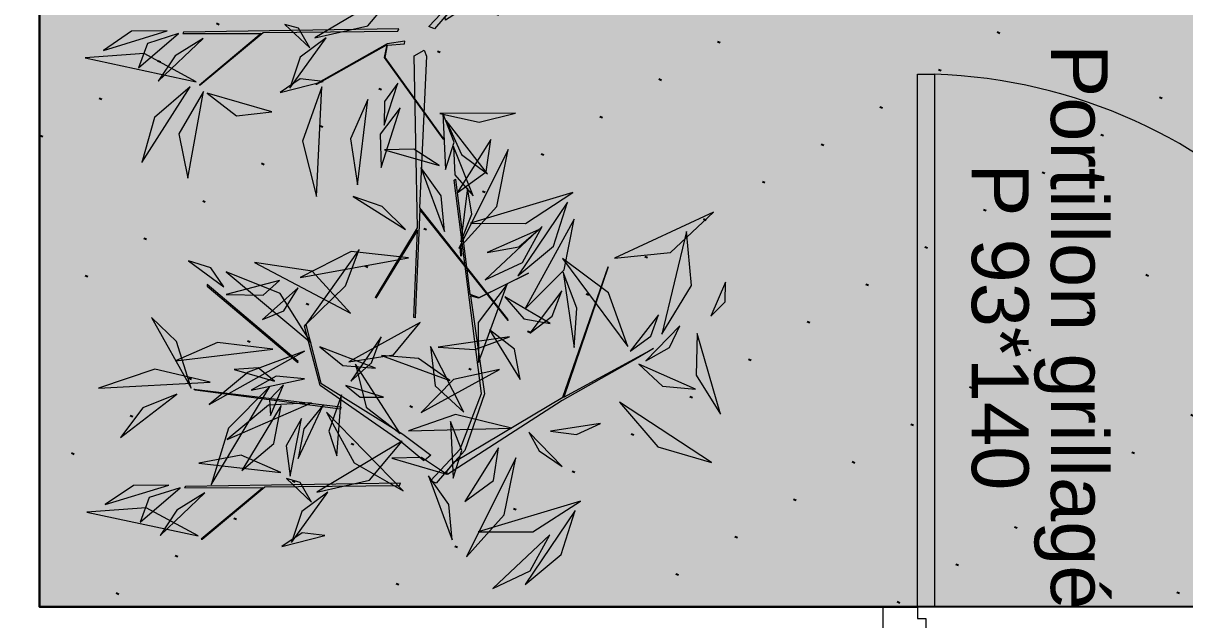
# Model space of a CAD drawing. Header units: millimetres. Extents: x 522027 to 600964, y -380282 to -298602.
# Drawn here: x 572476 to 574518, y -354175 to -353126 of the extents above; entities that cross this region are included whole.
import ezdxf

# ---------------------------------------------------------------- set-up
doc = ezdxf.new("R2010")
doc.units = ezdxf.units.MM
doc.layers.add('3-BAT C-Niveau -2', color=7, linetype='Continuous')
doc.styles.add('Arial', font='arial.ttf')

# ---------------------------------------------------------------- blocks, each defined once
blk = doc.blocks.new('Groupe-85-1')
at = {"color": 253, "linetype": 'Continuous', "lineweight": 5, "true_color": 0xa0a0a4, "flags": 128}
for points in [[(15925.42, -47456.7), (15929.5, -47450.28), (15931.37, -47439.97), (15919.68, -47404.02), (15919.85, -47403.82), (15926.14, -47423.18), (15927.85, -47423.44), (15935.59, -47417.65), (15927.77, -47423.61), (15926.26, -47423.47), (15931.9, -47439.92), (15930.37, -47450.34), (15929.01, -47452.58), (15945.52, -47437.93), (15949.1, -47413.94), (15945.72, -47437.92), (15959.59, -47426.55), (15957.2, -47428.68), (15945.53, -47438.56), (15928.13, -47455.07), (15927.93, -47454.57), (15929.01, -47452.58), (15926.48, -47456.92)], [(15921.76, -47460), (15918.82, -47461.04), (15907.77, -47470.34), (15907.95, -47470.31), (15918.79, -47461.22), (15918.71, -47463.53), (15931.53, -47475.64), (15931.79, -47475.68), (15918.89, -47463.45), (15918.92, -47461.27), (15921.78, -47460.47)], [(15948.76, -47504.89), (15929.85, -47488.59), (15932.61, -47507.45), (15932.37, -47507.44), (15930.11, -47492.24), (15925.16, -47505.38), (15925.07, -47505.22), (15930.04, -47491.82), (15923.83, -47462.22), (15925.42, -47460.93), (15925.99, -47461.9), (15929.74, -47488.3), (15948.58, -47504.7)], [(15940.58, -47535.1), (15944.66, -47528.68), (15946.53, -47518.37), (15934.84, -47482.42), (15935.01, -47482.22), (15941.3, -47501.59), (15943.01, -47501.84), (15950.75, -47496.05), (15942.92, -47502.01), (15941.42, -47501.87), (15947.06, -47518.32), (15945.53, -47528.74), (15944.17, -47530.98), (15960.68, -47516.33), (15964.26, -47492.34), (15960.88, -47516.32), (15974.75, -47504.95), (15972.36, -47507.08), (15960.69, -47516.96), (15943.29, -47533.47), (15943.09, -47532.97), (15944.17, -47530.98), (15941.64, -47535.32)], [(15913.79, -47519), (15913.79, -47518.81), (15895.57, -47508.52), (15895.61, -47508.79)], [(15896.96, -47527.16), (15896.73, -47527.04), (15922.69, -47525.29), (15922.68, -47525.67)]]:
    blk.add_lwpolyline(points, close=True, dxfattribs=at)
for points in [[(15883.25, -47465.91), (15896.7, -47463.38), (15887.72, -47474.32), (15887.86, -47474.27), (15897.01, -47463.16), (15920.21, -47458.51), (15920.33, -47458.07), (15883.26, -47465.69), (15883.15, -47465.93), (15883.22, -47465.92)], [(15938.77, -47531.88), (15933.95, -47529.2), (15918.38, -47522.26), (15913.78, -47512.52), (15913.95, -47512.17), (15918.44, -47521.86), (15934.3, -47527.96), (15939.78, -47530.69), (15938.87, -47531.83)], [(15898.41, -47544.31), (15911.86, -47541.78), (15902.88, -47552.72), (15903.02, -47552.67), (15912.17, -47541.56), (15935.37, -47536.91), (15935.49, -47536.47), (15898.42, -47544.09), (15898.3, -47544.33), (15898.38, -47544.32)]]:
    blk.add_lwpolyline(points, dxfattribs=at)
at = {"color": 253, "linetype": 'Continuous', "lineweight": 5, "true_color": 0xa0a0a4}
for points in [[(15906.14, -47462.39, -178.9), (15914.86, -47458.57, -176.01), (15919.24, -47450.78, -172.29), (15919.24, -47450.78, -172.29), (15906.14, -47462.39, -178.9)], [(15906.14, -47462.39, -178.9), (15914.86, -47458.57, -176.01), (15919.24, -47450.78, -172.29), (15919.24, -47450.78, -172.29), (15906.14, -47462.39, -178.9)], [(15905.58, -47464.27, -177.75), (15902.96, -47461.27, -175.38), (15900.47, -47461.04, -172.12), (15900.47, -47461.04, -172.12), (15905.58, -47464.27, -177.75)], [(15908.05, -47462.03, -207.06), (15904.22, -47466.2, -208.24), (15903.43, -47471.92, -209.24), (15903.43, -47471.92, -209.24), (15908.05, -47462.03, -207.06)], [(15880.36, -47466.01, -174.84), (15874.25, -47467.23, -175.45), (15869.99, -47471.46, -176.76), (15869.99, -47471.46, -176.76), (15880.36, -47466.01, -174.84)], [(15882.43, -47466.11, -174.58), (15877.38, -47468.82, -172.2), (15876.62, -47473.33, -168.43), (15876.62, -47473.33, -168.43), (15882.43, -47466.11, -174.58)], [(15886.84, -47466.17, -186.97), (15882.59, -47470.07, -187.38), (15880.48, -47474.99, -185.5), (15880.48, -47474.99, -185.5), (15886.84, -47466.17, -186.97)], [(15921.94, -47467.5, -197.01), (15920.22, -47471.12, -196.39), (15920.97, -47475.18, -196.61), (15920.97, -47475.18, -196.61), (15921.94, -47467.5, -197.01)], [(15887.07, -47473.83, -186.41), (15877.16, -47470.66, -187.61), (15867.09, -47473.35, -186.97), (15867.09, -47473.35, -186.97), (15887.07, -47473.83, -186.41)], [(15908.98, -47469.62, -179.83), (15904.94, -47469.92, -178.67), (15901.89, -47472.93, -177.99), (15901.89, -47472.93, -177.99), (15908.98, -47469.62, -179.83)], [(15908.91, -47470.61, -179.52), (15907.38, -47480.61, -178.73), (15911.61, -47489.74, -177.91), (15911.61, -47489.74, -177.91), (15908.91, -47470.61, -179.52)], [(15930.2, -47471.36, -183.78), (15937.24, -47471.55, -183.14), (15943.27, -47468.83, -184.94), (15943.27, -47468.83, -184.94), (15930.2, -47471.36, -183.78)], [(15917.3, -47471.28, -247.3), (15915.56, -47478.67, -244.69), (15918.31, -47486.39, -243.35), (15918.31, -47486.39, -243.35), (15917.3, -47471.28, -247.3)], [(15917.3, -47471.28, -247.3), (15915.56, -47478.67, -244.69), (15918.31, -47486.39, -243.35), (15918.31, -47486.39, -243.35), (15917.3, -47471.28, -247.3)], [(15923.12, -47471.7, -186.16), (15920.55, -47476.87, -185.75), (15921.83, -47482.59, -185.13), (15921.83, -47482.59, -185.13), (15923.12, -47471.7, -186.16)], [(15933, -47480.85, -183.73), (15933.58, -47475.85, -181.29), (15930.7, -47471.2, -179.52), (15930.7, -47471.2, -179.52), (15933, -47480.85, -183.73)], [(15931.49, -47472.36, -176.88), (15935.29, -47477.72, -176.9), (15940.37, -47480.21, -174.04), (15940.37, -47480.21, -174.04), (15931.49, -47472.36, -176.88)], [(15935.76, -47484.52, -194.21), (15940.07, -47479.93, -192.81), (15939.85, -47474.18, -190.06), (15939.85, -47474.18, -190.06), (15935.76, -47484.52, -194.21)], [(15935.76, -47484.52, -194.21), (15940.07, -47479.93, -192.81), (15939.85, -47474.18, -190.06), (15939.85, -47474.18, -190.06), (15935.76, -47484.52, -194.21)], [(15886.18, -47474.93, -186.4), (15881.02, -47481.39, -186.75), (15880.28, -47489.6, -187), (15880.28, -47489.6, -187), (15886.18, -47474.93, -186.4)], [(15888.64, -47475.31, -182.25), (15885.77, -47483.42, -178.08), (15888.77, -47490.77, -173.29), (15888.77, -47490.77, -173.29), (15888.64, -47475.31, -182.25)], [(15889.34, -47475.46, -181.99), (15895.11, -47478.39, -181.12), (15901.09, -47476.58, -179.03), (15901.09, -47476.58, -179.03), (15889.34, -47475.46, -181.99)], [(15933.62, -47476.64, -161.32), (15934.77, -47481.44, -161.24), (15938.63, -47484.51, -160.95), (15938.63, -47484.51, -160.95), (15933.62, -47476.64, -161.32)], [(15937.88, -47494.04, -206.43), (15943.04, -47485.56, -204.4), (15943.18, -47475.31, -204.36), (15943.18, -47475.31, -204.36), (15937.88, -47494.04, -206.43)], [(15937.88, -47494.04, -206.43), (15943.04, -47485.56, -204.4), (15943.18, -47475.31, -204.36), (15943.18, -47475.31, -204.36), (15937.88, -47494.04, -206.43)], [(15931.75, -47480.38, -183.47), (15926.88, -47478.36, -183.7), (15921.78, -47479.44, -184.07), (15921.78, -47479.44, -184.07), (15931.75, -47480.38, -183.47)], [(15931.75, -47480.38, -183.47), (15926.88, -47478.36, -183.7), (15921.78, -47479.44, -184.07), (15921.78, -47479.44, -184.07), (15931.75, -47480.38, -183.47)], [(15939.07, -47489.31, -194.97), (15948.55, -47487.56, -192.57), (15955.77, -47480.67, -191.31), (15955.77, -47480.67, -191.31), (15939.07, -47489.31, -194.97)], [(15965.08, -47490.65, -215.07), (15974.57, -47487.8, -213.8), (15980.7, -47479.45, -214.42), (15980.7, -47479.45, -214.42), (15965.08, -47490.65, -215.07)], [(15934.86, -47491.56, -199.98), (15933.12, -47485.55, -200.36), (15928.68, -47481.3, -199.46), (15928.68, -47481.3, -199.46), (15934.86, -47491.56, -199.98)], [(15948.95, -47496.87, -201.48), (15954.17, -47490.54, -202.35), (15955.14, -47482.49, -201.76), (15955.14, -47482.49, -201.76), (15948.95, -47496.87, -201.48)], [(15937.98, -47492.83, -223.21), (15939.02, -47487.72, -222.61), (15937.42, -47483.31, -220.88), (15937.42, -47483.31, -220.88), (15937.98, -47492.83, -223.21)], [(15937.98, -47492.83, -223.21), (15939.02, -47487.72, -222.61), (15937.42, -47483.31, -220.88), (15937.42, -47483.31, -220.88), (15937.98, -47492.83, -223.21)], [(15975.76, -47502.19, -228.35), (15979.31, -47492.84, -229.1), (15976.66, -47483.66, -232.12), (15976.66, -47483.66, -232.12), (15975.76, -47502.19, -228.35)], [(15951.28, -47502.4, -207.25), (15956.79, -47494.28, -205.29), (15956.85, -47485.21, -201.98), (15956.85, -47485.21, -201.98), (15951.28, -47502.4, -207.25)], [(15928.03, -47492.55, -228.81), (15923.25, -47489.29, -229.15), (15917.92, -47488.55, -227.32), (15917.92, -47488.55, -227.32), (15928.03, -47492.55, -228.81)], [(15942.89, -47493.83, -210.84), (15948.2, -47491.81, -209.98), (15951.04, -47488.23, -207.2), (15951.04, -47488.23, -207.2), (15942.89, -47493.83, -210.84)], [(15943.45, -47498.62, -207.16), (15949.32, -47494.37, -205.48), (15951.57, -47487.53, -203.83), (15951.57, -47487.53, -203.83), (15943.45, -47498.62, -207.16)], [(15943.45, -47498.62, -207.16), (15949.32, -47494.37, -205.48), (15951.57, -47487.53, -203.83), (15951.57, -47487.53, -203.83), (15943.45, -47498.62, -207.16)], [(15983.62, -47497.52, -211.21), (15985.65, -47494.55, -209.03), (15985.03, -47491.17, -206.71), (15985.03, -47491.17, -206.71), (15983.62, -47497.52, -211.21)], [(15983.62, -47497.52, -211.21), (15985.65, -47494.55, -209.03), (15985.03, -47491.17, -206.71), (15985.03, -47491.17, -206.71), (15983.62, -47497.52, -211.21)], [(15970.3, -47505.46, -228.97), (15965.19, -47496.81, -227.8), (15956.12, -47492.4, -227.09), (15956.12, -47492.4, -227.09), (15970.3, -47505.46, -228.97)], [(15938.41, -47495.27, -203.84), (15938.63, -47495.17, -203.87), (15938.16, -47493.49, -202.04), (15937.95, -47493.59, -202.02), (15938.41, -47495.27, -203.84)], [(15961.05, -47507.37, -196.26), (15960.24, -47500.51, -195.05), (15956.69, -47494.7, -196.39), (15956.69, -47494.7, -196.39), (15961.05, -47507.37, -196.26)], [(15929.5, -47497.3, -225.36), (15919.39, -47498.07, -224.7), (15911.43, -47504.25, -224), (15911.43, -47504.25, -224), (15929.5, -47497.3, -225.36)], [(15913.95, -47512.17, -197.23), (15919.52, -47504.22, -194.28), (15920.7, -47497.47, -188.42), (15920.7, -47497.47, -188.42), (15913.95, -47512.17, -197.23)], [(15947.4, -47498.64, -188.89), (15943.64, -47506.19, -185.79), (15945.03, -47513.13, -181.22), (15945.03, -47513.13, -181.22), (15947.4, -47498.64, -188.89)], [(15952.9, -47506.35, -195.33), (15956.24, -47502.7, -195.1), (15957.06, -47497.97, -194.26), (15957.06, -47497.97, -194.26), (15952.9, -47506.35, -195.33)], [(15970.85, -47506.18, -229.3), (15973.9, -47502.95, -228.25), (15974.54, -47498.99, -226.49), (15974.54, -47498.99, -226.49), (15970.85, -47506.18, -229.3)], [(15947.41, -47500.87, -215.21), (15951.4, -47504.09, -213.09), (15956.13, -47504.03, -210.46), (15956.13, -47504.03, -210.46), (15947.41, -47500.87, -215.21)], [(15973.83, -47507.35, -232.75), (15977.53, -47504.24, -233.5), (15978.58, -47500.17, -235.42), (15978.58, -47500.17, -235.42), (15973.83, -47507.35, -232.75)], [(15981.84, -47500.94, -212.86), (15983, -47508.2, -209.91), (15988.48, -47514.09, -208.14), (15988.48, -47514.09, -208.14), (15981.84, -47500.94, -212.86)], [(15981.84, -47500.94, -212.86), (15983, -47508.2, -209.91), (15988.48, -47514.09, -208.14), (15988.48, -47514.09, -208.14), (15981.84, -47500.94, -212.86)], [(15921.3, -47508.79, -220.85), (15913.3, -47502.74, -221.31), (15903.05, -47503.15, -222.56), (15903.05, -47503.15, -222.56), (15921.3, -47508.79, -220.85)], [(15898.54, -47508.39, -211.6), (15895.69, -47505.53, -211.07), (15891.59, -47505, -211.1), (15891.59, -47505, -211.1), (15898.54, -47508.39, -211.6)], [(15899.19, -47509.62, -202.5), (15905.58, -47508.51, -200.11), (15907.96, -47505.43, -195.35), (15907.96, -47505.43, -195.35), (15899.19, -47509.62, -202.5)], [(15915.44, -47515.16, -220.09), (15908.48, -47507.66, -220.53), (15898.44, -47505.68, -219.34), (15898.44, -47505.68, -219.34), (15915.44, -47515.16, -220.09)], [(15906.28, -47512.76, -218.46), (15909.71, -47510.57, -216.39), (15911.38, -47506.11, -215.43), (15911.38, -47506.11, -215.43), (15906.28, -47512.76, -218.46)], [(15952.77, -47514.65, -184.69), (15950.79, -47509.61, -183.17), (15945.84, -47507.11, -181.63), (15945.84, -47507.11, -181.63), (15952.77, -47514.65, -184.69)], [(15922.56, -47517.22, -210.57), (15930.09, -47514.54, -206.9), (15933.6, -47508.12, -202.54), (15933.6, -47508.12, -202.54), (15922.56, -47517.22, -210.57)], [(15937.53, -47511.8, -200.44), (15943.93, -47511.01, -199.26), (15949.5, -47507.69, -200.49), (15949.5, -47507.69, -200.49), (15937.53, -47511.8, -200.44)], [(15972.74, -47508.18, -232.48), (15977.59, -47511.18, -232.45), (15983.35, -47510.64, -231.83), (15983.35, -47510.64, -231.83), (15972.74, -47508.18, -232.48)], [(15923.54, -47520.51, -202.12), (15926.53, -47516.64, -201.54), (15927.33, -47511.84, -202.14), (15927.33, -47511.84, -202.14), (15923.54, -47520.51, -202.12)], [(15936.18, -47511.89, -200.73), (15938.28, -47518.55, -197.34), (15944.11, -47522.18, -193.77), (15944.11, -47522.18, -193.77), (15936.18, -47511.89, -200.73)], [(15936.18, -47511.89, -200.73), (15938.28, -47518.55, -197.34), (15944.11, -47522.18, -193.77), (15944.11, -47522.18, -193.77), (15936.18, -47511.89, -200.73)], [(15948.85, -47513.6, -205.3), (15941.25, -47516.84, -204.92), (15936.75, -47523.62, -203.9), (15936.75, -47523.62, -203.9), (15948.85, -47513.6, -205.3)], [(15917.07, -47515.58, -199.77), (15921.67, -47518.08, -197.57), (15927.37, -47517.43, -196.35), (15927.37, -47517.43, -196.35), (15917.07, -47515.58, -199.77)], [(15940.62, -47517.15, -185.42), (15934.48, -47514.36, -185.31), (15928.02, -47515.09, -184.01), (15928.02, -47515.09, -184.01), (15940.62, -47517.15, -185.42)], [(15970.67, -47515.34, -223.66), (15978.77, -47521.79, -222.36), (15988.53, -47522.73, -219.58), (15988.53, -47522.73, -219.58), (15970.67, -47515.34, -223.66)], [(15896.23, -47526.96, -214.21), (15892.17, -47519.34, -211.43), (15887.05, -47516.02, -206.15), (15887.05, -47516.02, -206.15), (15896.23, -47526.96, -214.21)], [(15909.06, -47517.53, -221.24), (15899.26, -47518.16, -218.96), (15892.59, -47522.74, -214.31), (15892.59, -47522.74, -214.31), (15909.06, -47517.53, -221.24)], [(15914.57, -47516.86, -210.1), (15905.55, -47522.31, -209.96), (15899.86, -47529.19, -205.95), (15899.86, -47529.19, -205.95), (15914.57, -47516.86, -210.1)], [(15923.79, -47517.45, -217.22), (15927.07, -47524.49, -219.34), (15933.82, -47527.94, -221.55), (15933.82, -47527.94, -221.55), (15923.79, -47517.45, -217.22)], [(15959.66, -47522.59, -172.05), (15964.29, -47522.31, -171.7), (15968.1, -47519.65, -172.02), (15968.1, -47519.65, -172.02), (15959.66, -47522.59, -172.05)], [(15959.66, -47522.59, -172.05), (15964.29, -47522.31, -171.7), (15968.1, -47519.65, -172.02), (15968.1, -47519.65, -172.02), (15959.66, -47522.59, -172.05)], [(15910.36, -47523.02, -213.12), (15907.1, -47521.22, -210.71), (15903.05, -47522.31, -208.62), (15903.05, -47522.31, -208.62), (15910.36, -47523.02, -213.12)], [(15910.36, -47523.02, -213.12), (15907.1, -47521.22, -210.71), (15903.05, -47522.31, -208.62), (15903.05, -47522.31, -208.62), (15910.36, -47523.02, -213.12)], [(15915.47, -47521.65, -207.72), (15910.51, -47522.1, -206.62), (15906.65, -47525.34, -205.86), (15906.65, -47525.34, -205.86), (15915.47, -47521.65, -207.72)], [(15922.85, -47521.42, -202.35), (15925.69, -47522.97, -200.21), (15929.73, -47522.21, -199.09), (15929.73, -47522.21, -199.09), (15922.85, -47521.42, -202.35)], [(15912.02, -47523.34, -212.09), (15910.13, -47526.36, -209.87), (15910.8, -47529.04, -207.1), (15910.8, -47529.04, -207.1), (15912.02, -47523.34, -212.09)], [(15912.02, -47523.34, -212.09), (15910.13, -47526.36, -209.87), (15910.8, -47529.04, -207.1), (15910.8, -47529.04, -207.1), (15912.02, -47523.34, -212.09)], [(15922.41, -47523.14, -198.87), (15921.39, -47529.89, -195.41), (15923.58, -47533.86, -190.33), (15923.58, -47533.86, -190.33), (15922.41, -47523.14, -198.87)], [(15952.84, -47523.38, -176.08), (15942.75, -47522.84, -174.79), (15935.17, -47527.2, -170.69), (15935.17, -47527.2, -170.69), (15952.84, -47523.38, -176.08)], [(15955.97, -47523.52, -171.59), (15958.4, -47526.4, -169.03), (15962.88, -47528.3, -167.96), (15962.88, -47528.3, -167.96), (15955.97, -47523.52, -171.59)], [(15899.3, -47525.29, -223.19), (15889.29, -47524.86, -225.59), (15880.19, -47530, -225.79), (15880.19, -47530, -225.79), (15899.3, -47525.29, -223.19)], [(15899.3, -47525.29, -223.19), (15889.29, -47524.86, -225.59), (15880.19, -47530, -225.79), (15880.19, -47530, -225.79), (15899.3, -47525.29, -223.19)], [(15909.72, -47524.09, -212.64), (15903.98, -47532.62, -211.07), (15902.81, -47542.97, -212.06), (15902.81, -47542.97, -212.06), (15909.72, -47524.09, -212.64)], [(15909.72, -47524.09, -212.64), (15903.98, -47532.62, -211.07), (15902.81, -47542.97, -212.06), (15902.81, -47542.97, -212.06), (15909.72, -47524.09, -212.64)], [(15917.48, -47525.55, -233.25), (15910.12, -47527.32, -238.65), (15904.1, -47534.62, -241.93), (15904.1, -47534.62, -241.93), (15917.48, -47525.55, -233.25)], [(15919.58, -47525.54, -204.62), (15917.02, -47530.27, -205.07), (15917.01, -47535.57, -204.23), (15917.01, -47535.57, -204.23), (15919.58, -47525.54, -204.62)], [(15944.4, -47533.89, -183.73), (15944.98, -47528.88, -181.29), (15942.09, -47524.24, -179.52), (15942.09, -47524.24, -179.52), (15944.4, -47533.89, -183.73)], [(15907.65, -47539.51, -189.87), (15912.27, -47533.8, -186.93), (15912.3, -47527.02, -183.27), (15912.3, -47527.02, -183.27), (15907.65, -47539.51, -189.87)], [(15920.39, -47526.63, -204.31), (15926.8, -47534.53, -204.16), (15936.17, -47537.77, -202.67), (15936.17, -47537.77, -202.67), (15920.39, -47526.63, -204.31)], [(15947.16, -47537.55, -194.21), (15951.47, -47532.97, -192.81), (15951.25, -47527.21, -190.06), (15951.25, -47527.21, -190.06), (15947.16, -47537.55, -194.21)], [(15947.16, -47537.55, -194.21), (15951.47, -47532.97, -192.81), (15951.25, -47527.21, -190.06), (15951.25, -47527.21, -190.06), (15947.16, -47537.55, -194.21)], [(15893.91, -47528.47, -215.73), (15888.48, -47531.9, -216.78), (15885.62, -47537.76, -215.22), (15885.62, -47537.76, -215.22), (15893.91, -47528.47, -215.73)], [(15893.91, -47528.47, -215.73), (15888.48, -47531.9, -216.78), (15885.62, -47537.76, -215.22), (15885.62, -47537.76, -215.22), (15893.91, -47528.47, -215.73)], [(15916.25, -47528.58, -229.03), (15914.53, -47533.79, -227.48), (15916.21, -47538.92, -225.66), (15916.21, -47538.92, -225.66), (15916.25, -47528.58, -229.03)], [(15921.3, -47540.79, -178.9), (15930.02, -47536.97, -176.01), (15934.4, -47529.19, -172.29), (15934.4, -47529.19, -172.29), (15921.3, -47540.79, -178.9)], [(15921.3, -47540.79, -178.9), (15930.02, -47536.97, -176.01), (15934.4, -47529.19, -172.29), (15934.4, -47529.19, -172.29), (15921.3, -47540.79, -178.9)], [(15949.28, -47547.07, -206.43), (15954.44, -47538.6, -204.4), (15954.58, -47528.34, -204.36), (15954.58, -47528.34, -204.36), (15949.28, -47547.07, -206.43)], [(15949.28, -47547.07, -206.43), (15954.44, -47538.6, -204.4), (15954.58, -47528.34, -204.36), (15954.58, -47528.34, -204.36), (15949.28, -47547.07, -206.43)], [(15943.15, -47533.41, -183.47), (15938.28, -47531.4, -183.7), (15933.17, -47532.48, -184.07), (15933.17, -47532.48, -184.07), (15943.15, -47533.41, -183.47)], [(15943.15, -47533.41, -183.47), (15938.28, -47531.4, -183.7), (15933.17, -47532.48, -184.07), (15933.17, -47532.48, -184.07), (15943.15, -47533.41, -183.47)], [(15950.47, -47542.34, -194.97), (15959.95, -47540.6, -192.57), (15967.16, -47533.7, -191.31), (15967.16, -47533.7, -191.31), (15950.47, -47542.34, -194.97)], [(15946.26, -47544.6, -199.98), (15944.52, -47538.58, -200.36), (15940.08, -47534.33, -199.46), (15940.08, -47534.33, -199.46), (15946.26, -47544.6, -199.98)], [(15960.35, -47549.9, -201.48), (15965.57, -47543.58, -202.35), (15966.53, -47535.52, -201.76), (15966.53, -47535.52, -201.76), (15960.35, -47549.9, -201.48)], [(15914.46, -47538.59, -200.41), (15907.05, -47536.9, -200.32), (15900.01, -47539.63, -200.54), (15900.01, -47539.63, -200.54), (15914.46, -47538.59, -200.41)], [(15920.74, -47542.67, -177.75), (15918.12, -47539.67, -175.38), (15915.63, -47539.44, -172.12), (15915.63, -47539.44, -172.12), (15920.74, -47542.67, -177.75)], [(15923.21, -47540.43, -207.06), (15919.38, -47544.6, -208.24), (15918.59, -47550.32, -209.24), (15918.59, -47550.32, -209.24), (15923.21, -47540.43, -207.06)], [(15954.85, -47551.66, -207.16), (15960.72, -47547.4, -205.48), (15962.97, -47540.56, -203.83), (15962.97, -47540.56, -203.83), (15954.85, -47551.66, -207.16)], [(15954.85, -47551.66, -207.16), (15960.72, -47547.4, -205.48), (15962.97, -47540.56, -203.83), (15962.97, -47540.56, -203.83), (15954.85, -47551.66, -207.16)], [(15895.52, -47544.41, -174.84), (15889.41, -47545.63, -175.45), (15885.15, -47549.86, -176.76), (15885.15, -47549.86, -176.76), (15895.52, -47544.41, -174.84)], [(15897.59, -47544.51, -174.58), (15892.54, -47547.22, -172.2), (15891.78, -47551.73, -168.43), (15891.78, -47551.73, -168.43), (15897.59, -47544.51, -174.58)], [(15902, -47544.57, -186.97), (15897.74, -47548.47, -187.38), (15895.64, -47553.39, -185.5), (15895.64, -47553.39, -185.5), (15902, -47544.57, -186.97)], [(15924.14, -47548.02, -179.83), (15920.1, -47548.32, -178.67), (15917.05, -47551.33, -177.99), (15917.05, -47551.33, -177.99), (15924.14, -47548.02, -179.83)], [(15902.23, -47552.23, -186.41), (15892.32, -47549.06, -187.61), (15882.25, -47551.75, -186.97), (15882.25, -47551.75, -186.97), (15902.23, -47552.23, -186.41)]]:
    blk.add_polyline3d(points, dxfattribs=at)
blk = doc.blocks.new('Groupe-90-1')
at = {"color": 7, "linetype": 'Continuous', "lineweight": 13, "flags": 128}
for points in [[(16028.83, -47541.01), (16011.4, -47448.96), (16014.34, -47448.4), (16031.78, -47540.45)], [(16127.02, -47527.47), (16126.1, -47522.6), (16120.21, -47523.72), (16120.58, -47525.67), (16119.1, -47525.95), (16119.65, -47528.87)], [(16023.86, -47547.01), (16022.93, -47542.13), (16028.83, -47541.01), (16029.2, -47542.97), (16030.67, -47542.69), (16031.23, -47545.62)]]:
    blk.add_lwpolyline(points, close=True, dxfattribs=at)
at = {"color": 7, "linetype": 'Continuous', "lineweight": 13}
blk.add_arc((16028.62, -47540.3), 93, 10.7236, 98.8173, dxfattribs=at)

msp = doc.modelspace()

# ---------------------------------------------------------------- hatches: boundary and pattern name
at = {"layer": '3-BAT C-Niveau -2'}
h = msp.add_hatch(dxfattribs=at)
h.set_pattern_fill('TOITURE TERRASSE', color=256, scale=10, angle=-10.7236, style=0, pattern_type=2)
h.set_pattern_definition([(338.115055725, (273680296.67, 20772499.66), (103.261155495, 65.753073665), [5, -302.6575])])
h.paths.add_polyline_path([(582826.3, -351202.7), (583449.3, -351202.7), (583449.3, -354152.7), (572504.3, -354152.7), (572504.3, -351703), (578827.5, -351702.4), (578827.5, -353202.7), (582826.3, -353202.7)])
h = msp.add_hatch(dxfattribs=at)
h.set_pattern_fill('TOITURE TERRASSE-1', color=256, scale=10, angle=-10.7236, style=0, pattern_type=2)
h.set_pattern_definition([(338.115055725, (273680299.06, 20772498.7), (103.261155495, 65.753073665), [5, -302.6575]), (338.115055725, (273680299.18, 20772498.65), (103.261155495, 65.753073665), [5, -302.6575]), (338.115055725, (273680301.84, 20772497.58), (103.261155495, 65.753073665), [5, -302.6575]), (338.115055725, (273680301.96, 20772497.53), (103.261155495, 65.753073665), [5, -302.6575]), (308.115055725, (273680296.67, 20772499.66), (211.45830454, -5.45191434), [5, -167.4025]), (308.115055725, (273680297.56, 20772498.52), (211.45830454, -5.45191434), [5, -167.4025]), (308.115055725, (273680297.64, 20772498.42), (211.45830454, -5.45191434), [5, -167.4025]), (308.115055725, (273680299.08, 20772496.58), (211.45830454, -5.45191434), [5, -167.4025]), (308.115055725, (273680299.16, 20772496.48), (211.45830454, -5.45191434), [5, -167.4025]), (268.115055725, (273680256.89, 20772566.88), (101.01590521, -170.000659116), [5, -290.275]), (268.115055725, (273680256.86, 20772565.94), (101.01590521, -170.000659116), [5, -290.275]), (268.115055725, (273680256.85, 20772565.82), (101.01590521, -170.000659116), [5, -290.275]), (268.115055725, (273680256.75, 20772562.79), (101.01590521, -170.000659116), [5, -290.275]), (268.115055725, (273680256.75, 20772562.66), (101.01590521, -170.000659116), [5, -290.275]), (258.115055725, (273680256.89, 20772566.88), (145.177339, -135.89807373), [5, -171.53]), (258.115055725, (273680256.78, 20772566.36), (145.177339, -135.89807373), [5, -171.53]), (258.115055725, (273680256.75, 20772566.23), (145.177339, -135.89807373), [5, -171.53]), (258.115055725, (273680256.34, 20772564.25), (145.177339, -135.89807373), [5, -171.53]), (258.115055725, (273680256.31, 20772564.12), (145.177339, -135.89807373), [5, -171.53])])
h.paths.add_polyline_path([(582826.3, -351202.7), (583449.3, -351202.7), (583449.3, -354152.7), (572504.3, -354152.7), (572504.3, -351703), (578827.5, -351702.4), (578827.5, -353202.7), (582826.3, -353202.7)])

# ---------------------------------------------------------------- linework, layer by layer
at = {"layer": '3-BAT C-Niveau -2', "flags": 128}
msp.add_lwpolyline([(573988.2, -354202.7), (565391.5, -354202.7), (565391.5, -354152.7), (572454.3, -354152.7), (572454.3, -351203.4), (572504.3, -351203.4), (572504.3, -354152.7), (573988.2, -354152.7)], dxfattribs=at)
msp.add_lwpolyline([(582826.3, -351202.7), (583449.3, -351202.7), (583449.3, -354152.7), (572504.3, -354152.7), (572504.3, -351703), (578827.5, -351702.4), (578827.5, -353202.7), (582826.3, -353202.7)], close=True, dxfattribs=at)

# ---------------------------------------------------------------- block references
at = {"layer": '3-BAT C-Niveau -2', "xscale": 10, "yscale": 10, "zscale": 10, "rotation": 349.2763985886067}
for name in ['Groupe-85-1', 'Groupe-90-1']:
    msp.add_blockref(name, (505019.3, 142779.7), dxfattribs=at)

# ---------------------------------------------------------------- texts
at = {"layer": '3-BAT C-Niveau -2', "insert": (574382.9, -353660.3), "char_height": 100, "attachment_point": 2, "rotation": 270, "line_spacing_factor": 0.834288, "style": 'Arial'}
msp.add_mtext('Portillon grillagé\\PP 93*140', dxfattribs=at)

doc.saveas('drawing.dxf')
